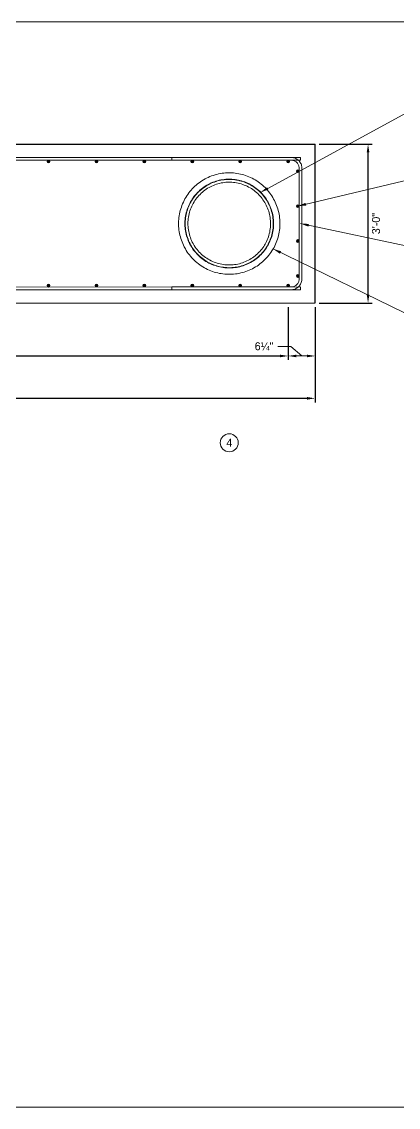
# Model space of a CAD drawing. Extents: x -1 to 861, y -26 to 2.
# Drawn here: x 612.9 to 620.02, y -19.5 to 1 of the extents above; entities that cross this region are included whole.
import ezdxf
from ezdxf.enums import TextEntityAlignment as Align

# ---------------------------------------------------------------- set-up
doc = ezdxf.new("R2010")
doc.units = 21
doc.header["$MEASUREMENT"] = 0
for name, color, linetype, lineweight in [('Border', 7, 'Continuous', 15), ('Dimension', 7, 'Continuous', 9), ('Leader', 7, 'Continuous', 9), ('PileSteel', 30, 'Continuous', 15), ('Rebar', 2, 'Continuous', 15), ('SubStrConc', 3, 'Continuous', 30), ('Symbols', 7, 'Continuous', 15), ('TextStructures', 7, 'Continuous', 9)]:
    doc.layers.add(name, color=color, linetype=linetype, lineweight=lineweight)
doc.styles.add('FDOT Structures', font='FDOT.ttf')
doc.styles.add('FDOT Structures Annotation', font='FDOT.ttf')
doc.dimstyles.new('FDOT Structures Note-Arrow 1-2', dxfattribs={"dimtxt": 0.1512, "dimasz": 0.1562, "dimexe": 0.0756, "dimexo": 0.0756, "dimgap": 0.0756, "dimtad": 1, "dimdec": 3, "dimlfac": 12, "dimzin": 15, "dimlunit": 4, "dimtxsty": 'FDOT Structures Annotation', "dimcen": 2.5, "dimclrd": 256, "dimclre": 256, "dimclrt": 256, "dimazin": 3, "dimtfac": 0.7, "dimtmove": 0, "dimatfit": 1, "dimtfill": 1, "dimfrac": 1, "dimlwd": -1, "dimlwe": -1})

# ---------------------------------------------------------------- blocks, each defined once
blk = doc.blocks.new('_CLOSEDFILLED')
at = {"layer": 'Dimension'}
blk.add_solid([(-1, 0.16), (0, 0), (-1, -0.16)], dxfattribs=at)
blk = doc.blocks.new('*D310')
at = {"layer": 'Dimension'}
for p, q in [((617.939631, -4.387656), (617.939631, -5.387656)), ((618.450062, -4.387656), (618.450062, -5.387656)), ((618.095831, -5.312056), (618.293862, -5.312056))]:
    blk.add_line(p, q, dxfattribs=at)
at = {"layer": 'Dimension', "xscale": 0.1562, "yscale": 0.1562, "rotation": 180}
blk.add_blockref('_CLOSEDFILLED', (617.939631, -5.312056), dxfattribs=at)
at = {"layer": 'Dimension', "xscale": 0.1562, "yscale": 0.1562}
blk.add_blockref('_CLOSEDFILLED', (618.450062, -5.312056), dxfattribs=at)

msp = doc.modelspace()

# ---------------------------------------------------------------- hatches: boundary and pattern name
at = {"layer": 'Rebar'}
h = msp.add_hatch(color=256, dxfattribs=at)
h.dxf.hatch_style = 1
edge = h.paths.add_edge_path()
edge.add_arc((613.405599, -1.639909), 0.026042, 0, 360)
h = msp.add_hatch(color=256, dxfattribs=at)
h.dxf.hatch_style = 1
edge = h.paths.add_edge_path()
edge.add_arc((614.312397, -1.63989), 0.026042, 0, 360)
h = msp.add_hatch(color=256, dxfattribs=at)
h.dxf.hatch_style = 1
edge = h.paths.add_edge_path()
edge.add_arc((615.219196, -1.639871), 0.026042, 0, 360)
h = msp.add_hatch(color=256, dxfattribs=at)
h.dxf.hatch_style = 1
edge = h.paths.add_edge_path()
edge.add_arc((616.125994, -1.639852), 0.026042, 0, 360)
h = msp.add_hatch(color=256, dxfattribs=at)
h.dxf.hatch_style = 1
edge = h.paths.add_edge_path()
edge.add_arc((617.032792, -1.639834), 0.026042, 0, 360)
h = msp.add_hatch(color=256, dxfattribs=at)
h.dxf.hatch_style = 1
edge = h.paths.add_edge_path()
edge.add_arc((617.93959, -1.639815), 0.026042, 0, 360)
h = msp.add_hatch(color=256, dxfattribs=at)
h.dxf.hatch_style = 1
edge = h.paths.add_edge_path()
edge.add_arc((618.121886, -1.822103), 0.026042, 0, 360)
h = msp.add_hatch(color=256, dxfattribs=at)
h.dxf.hatch_style = 1
edge = h.paths.add_edge_path()
edge.add_arc((618.121899, -2.481825), 0.026042, 0, 360)
h = msp.add_hatch(color=256, dxfattribs=at)
h.dxf.hatch_style = 1
edge = h.paths.add_edge_path()
edge.add_arc((618.121913, -3.141547), 0.026042, 0, 360)
h = msp.add_hatch(color=256, dxfattribs=at)
h.dxf.hatch_style = 1
edge = h.paths.add_edge_path()
edge.add_arc((618.121927, -3.80127), 0.026042, 0, 360)
h = msp.add_hatch(color=256, dxfattribs=at)
h.dxf.hatch_style = 1
edge = h.paths.add_edge_path()
edge.add_arc((613.405648, -3.983659), 0.026042, 0, 360)
h = msp.add_hatch(color=256, dxfattribs=at)
h.dxf.hatch_style = 1
edge = h.paths.add_edge_path()
edge.add_arc((614.312446, -3.98364), 0.026042, 0, 360)
h = msp.add_hatch(color=256, dxfattribs=at)
h.dxf.hatch_style = 1
edge = h.paths.add_edge_path()
edge.add_arc((615.219244, -3.983621), 0.026042, 0, 360)
h = msp.add_hatch(color=256, dxfattribs=at)
h.dxf.hatch_style = 1
edge = h.paths.add_edge_path()
edge.add_arc((616.126042, -3.983602), 0.026042, 0, 360)
h = msp.add_hatch(color=256, dxfattribs=at)
h.dxf.hatch_style = 1
edge = h.paths.add_edge_path()
edge.add_arc((617.032841, -3.983584), 0.026042, 0, 360)
h = msp.add_hatch(color=256, dxfattribs=at)
h.dxf.hatch_style = 1
edge = h.paths.add_edge_path()
edge.add_arc((617.939639, -3.983565), 0.026042, 0, 360)

# ---------------------------------------------------------------- linework, layer by layer
at = {"layer": 'Leader'}
for points in [[(617.414287, -2.222457), (617.538986, -2.124854), (617.5639, -2.170572)], [(618.121899, -2.481825), (618.267785, -2.420234), (618.279875, -2.470878)], [(618.174011, -2.811868), (618.33221, -2.818876), (618.321386, -2.869805)], [(617.654972, -3.29088), (617.806817, -3.335816), (617.784035, -3.382634)]]:
    msp.add_solid(points, dxfattribs=at)
at = {"layer": 'PileSteel'}
for points in [[(616.825011, -1.85338), (616.790861, -1.853989), (616.756769, -1.855814), (616.722777, -1.858851), (616.688928, -1.863094), (616.655265, -1.868536), (616.62183, -1.875171), (616.588665, -1.882986), (616.555811, -1.891972), (616.523308, -1.902117), (616.491198, -1.913404), (616.459521, -1.925821), (616.428315, -1.939349), (616.39762, -1.953971), (616.367473, -1.969666), (616.337911, -1.986415), (616.308971, -2.004195), (616.280689, -2.022983), (616.2531, -2.042755), (616.226236, -2.063484), (616.200131, -2.085144), (616.174818, -2.107706), (616.150326, -2.131143), (616.126686, -2.155423), (616.103926, -2.180516), (616.082074, -2.206389), (616.061156, -2.233009), (616.041198, -2.260344), (616.022223, -2.288357), (616.004254, -2.317013), (615.987313, -2.346276), (615.97142, -2.37611), (615.956593, -2.406476), (615.94285, -2.437336), (615.930206, -2.468651), (615.918678, -2.500382), (615.908277, -2.53249), (615.899017, -2.564934), (615.890906, -2.597673), (615.883954, -2.630668), (615.87817, -2.663875), (615.873557, -2.697255), (615.870122, -2.730766), (615.867868, -2.764365), (615.866796, -2.798013), (615.866905, -2.831666), (615.868196, -2.865283), (615.870665, -2.898823), (615.874308, -2.932245), (615.879119, -2.965507), (615.885091, -2.998569), (615.892215, -3.031389), (615.900482, -3.063929), (615.909881, -3.096147), (615.920397, -3.128005), (615.932018, -3.159464), (615.944727, -3.190485), (615.958509, -3.221032), (615.973343, -3.251066), (615.9951, -3.290897), (616.012703, -3.320167), (616.031329, -3.34878), (616.050955, -3.376699), (616.071554, -3.403891), (616.093099, -3.430323), (616.115562, -3.455962), (616.138913, -3.480776), (616.163122, -3.504735), (616.188159, -3.527811), (616.213989, -3.549975), (616.240581, -3.5712), (616.267899, -3.591461), (616.29591, -3.610733), (616.324576, -3.628994), (616.353862, -3.646221), (616.38373, -3.662393), (616.414142, -3.677492), (616.445059, -3.6915), (616.476443, -3.7044), (616.508253, -3.716177), (616.54045, -3.726818), (616.572992, -3.73631), (616.60584, -3.744643), (616.63895, -3.751807), (616.672283, -3.757795), (616.705796, -3.7626), (616.739447, -3.766217), (616.773195, -3.768644), (616.806996, -3.769877), (616.84081, -3.769917), (616.874593, -3.768764), (616.908304, -3.766422), (616.941901, -3.762894), (616.975343, -3.758185), (617.008587, -3.752303), (617.041594, -3.745257), (617.074321, -3.737055), (617.10673, -3.727709), (617.138779, -3.717232), (617.17043, -3.705638), (617.201644, -3.692943), (617.232383, -3.679162), (617.262608, -3.664315), (617.292284, -3.64842), (617.321373, -3.631498), (617.349841, -3.613572), (617.377654, -3.594663), (617.404776, -3.574798), (617.431177, -3.554), (617.456823, -3.532298), (617.481684, -3.509717), (617.50573, -3.486288), (617.528933, -3.46204), (617.551265, -3.437003), (617.572698, -3.41121), (617.593209, -3.384693), (617.612772, -3.357484), (617.631366, -3.32962), (617.654982, -3.290863), (617.671529, -3.260983), (617.686995, -3.230546), (617.701361, -3.19959), (617.714611, -3.168154), (617.726729, -3.13628), (617.737701, -3.104007), (617.747515, -3.071378), (617.75616, -3.038432), (617.763626, -3.005212), (617.769905, -2.97176), (617.774991, -2.938118), (617.778878, -2.904329), (617.781564, -2.870436), (617.783044, -2.83648), (617.78332, -2.802504), (617.782392, -2.768551), (617.780262, -2.734664), (617.776934, -2.700885), (617.772414, -2.667256), (617.766708, -2.633819), (617.759825, -2.600616), (617.751775, -2.567687), (617.742568, -2.535074), (617.732217, -2.502817), (617.720736, -2.470956), (617.708141, -2.43953), (617.694448, -2.408579), (617.679675, -2.378139), (617.663842, -2.34825), (617.64697, -2.318947), (617.62908, -2.290266), (617.610196, -2.262242), (617.590342, -2.234911), (617.569544, -2.208304), (617.547828, -2.182454), (617.525222, -2.157393), (617.501755, -2.133151), (617.477457, -2.109757), (617.452359, -2.08724), (617.426493, -2.065626), (617.399892, -2.044942), (617.372588, -2.025212), (617.344617, -2.00646), (617.316014, -1.988707), (617.286814, -1.971976), (617.257055, -1.956285), (617.226774, -1.941653), (617.196009, -1.928097), (617.164798, -1.915632), (617.13318, -1.904273), (617.101194, -1.894033), (617.06888, -1.884923), (617.036279, -1.876953), (617.003431, -1.870132), (616.970377, -1.864466), (616.937157, -1.859962), (616.903812, -1.856624), (616.870384, -1.854454), (616.825011, -1.85338)], [(616.825014, -1.973172), (616.793048, -1.973782), (616.761144, -1.975609), (616.729348, -1.978649), (616.697705, -1.982895), (616.66626, -1.98834), (616.63506, -1.994974), (616.604147, -2.002787), (616.573567, -2.011764), (616.543363, -2.021894), (616.513577, -2.033158), (616.484253, -2.045539), (616.45543, -2.05902), (616.427152, -2.073578), (616.399456, -2.089191), (616.372382, -2.105837), (616.345969, -2.12349), (616.320253, -2.142123), (616.29527, -2.161709), (616.271055, -2.182219), (616.247642, -2.203622), (616.225064, -2.225888), (616.203351, -2.248982), (616.182534, -2.272872), (616.162641, -2.297523), (616.1437, -2.322897), (616.125737, -2.34896), (616.108777, -2.375672), (616.092841, -2.402995), (616.077953, -2.43089), (616.064131, -2.459316), (616.051395, -2.488232), (616.039762, -2.517597), (616.029246, -2.547369), (616.019861, -2.577504), (616.01162, -2.607961), (616.004533, -2.638695), (615.998609, -2.669662), (615.993854, -2.700819), (615.990275, -2.732121), (615.987875, -2.763524), (615.986656, -2.794983), (615.986619, -2.826454), (615.987762, -2.857892), (615.990082, -2.889254), (615.993575, -2.920494), (615.998235, -2.951569), (616.004052, -2.982436), (616.011019, -3.013051), (616.019124, -3.043372), (616.028353, -3.073356), (616.038694, -3.102961), (616.050128, -3.132147), (616.06264, -3.160873), (616.076211, -3.189099), (616.090819, -3.216787), (616.098841, -3.230999), (616.115353, -3.258377), (616.132887, -3.285093), (616.151418, -3.31111), (616.170916, -3.33639), (616.191354, -3.3609), (616.2127, -3.384603), (616.234922, -3.407468), (616.257987, -3.429462), (616.281861, -3.450555), (616.306509, -3.470718), (616.331894, -3.489923), (616.35798, -3.508143), (616.384726, -3.525355), (616.412096, -3.541533), (616.440048, -3.556657), (616.468543, -3.570705), (616.497538, -3.583659), (616.526991, -3.595502), (616.556861, -3.606217), (616.587103, -3.615792), (616.617675, -3.624213), (616.648532, -3.631469), (616.67963, -3.637553), (616.710924, -3.642455), (616.742369, -3.646171), (616.773922, -3.648696), (616.805535, -3.650028), (616.837166, -3.650167), (616.868767, -3.649114), (616.900296, -3.64687), (616.931706, -3.643442), (616.962954, -3.638834), (616.993995, -3.633056), (617.024785, -3.626115), (617.055282, -3.618024), (617.085441, -3.608794), (617.115222, -3.598441), (617.144582, -3.58698), (617.17348, -3.574429), (617.201876, -3.560806), (617.229729, -3.546132), (617.257003, -3.530429), (617.283658, -3.51372), (617.309657, -3.49603), (617.334966, -3.477385), (617.359548, -3.457812), (617.383371, -3.43734), (617.406401, -3.415999), (617.428607, -3.39382), (617.449959, -3.370835), (617.470428, -3.347077), (617.489986, -3.322582), (617.508608, -3.297383), (617.526267, -3.271518), (617.542941, -3.245023), (617.551238, -3.230969), (617.566693, -3.202981), (617.581062, -3.174438), (617.594328, -3.145381), (617.606472, -3.115855), (617.617479, -3.0859), (617.627334, -3.055563), (617.636024, -3.024886), (617.643539, -2.993913), (617.649869, -2.962691), (617.655007, -2.931264), (617.658946, -2.899677), (617.661683, -2.867977), (617.663215, -2.836207), (617.663541, -2.804415), (617.662662, -2.772646), (617.660581, -2.740945), (617.657302, -2.709358), (617.652832, -2.677929), (617.647177, -2.646703), (617.640347, -2.615725), (617.632354, -2.585039), (617.62321, -2.554688), (617.612929, -2.524715), (617.601528, -2.495162), (617.589023, -2.466072), (617.575434, -2.437484), (617.560781, -2.409439), (617.545086, -2.381977), (617.528373, -2.355136), (617.510666, -2.328954), (617.491992, -2.303466), (617.472378, -2.278708), (617.451853, -2.254715), (617.430447, -2.23152), (617.408191, -2.209155), (617.385118, -2.18765), (617.361262, -2.167036), (617.336657, -2.14734), (617.311338, -2.12859), (617.285342, -2.11081), (617.258707, -2.094025), (617.231471, -2.078257), (617.203673, -2.063527), (617.175354, -2.049856), (617.146552, -2.037261), (617.11731, -2.025758), (617.08767, -2.015363), (617.057673, -2.006089), (617.027362, -1.997948), (616.996781, -1.990949), (616.965971, -1.985101), (616.934978, -1.980411), (616.903845, -1.976884), (616.872615, -1.974523), (616.841333, -1.97333), (616.825014, -1.973172)], [(616.825014, -1.97838), (616.793146, -1.97899), (616.761341, -1.980817), (616.729644, -1.983857), (616.6981, -1.988103), (616.666756, -1.993549), (616.635656, -2.000183), (616.604845, -2.007995), (616.574368, -2.016973), (616.544267, -2.027101), (616.514587, -2.038364), (616.485369, -2.050744), (616.456655, -2.064222), (616.428486, -2.078776), (616.400901, -2.094386), (616.373941, -2.111026), (616.347642, -2.128673), (616.322043, -2.147298), (616.297178, -2.166875), (616.273084, -2.187374), (616.249794, -2.208765), (616.22734, -2.231015), (616.205754, -2.254093), (616.185066, -2.277963), (616.165304, -2.302592), (616.146496, -2.327942), (616.128668, -2.353976), (616.111844, -2.380657), (616.096048, -2.407946), (616.0813, -2.435803), (616.067621, -2.464188), (616.055029, -2.493058), (616.043541, -2.522374), (616.033172, -2.552092), (616.023936, -2.582169), (616.015844, -2.612562), (616.008908, -2.643228), (616.003135, -2.674123), (615.998532, -2.705202), (615.995106, -2.736421), (615.992859, -2.767735), (615.991793, -2.799099), (615.991909, -2.83047), (615.993204, -2.861803), (615.995677, -2.893052), (615.999321, -2.924174), (616.004131, -2.955126), (616.010097, -2.985862), (616.017212, -3.01634), (616.025462, -3.046518), (616.034834, -3.076352), (616.045315, -3.105801), (616.056888, -3.134825), (616.069535, -3.163381), (616.083237, -3.191432), (616.097973, -3.218937), (616.103352, -3.228395), (616.119814, -3.255688), (616.137299, -3.282318), (616.15578, -3.308249), (616.17523, -3.333444), (616.195617, -3.357866), (616.216913, -3.381482), (616.239084, -3.404259), (616.262097, -3.426164), (616.285919, -3.447168), (616.310513, -3.46724), (616.335843, -3.486354), (616.361872, -3.504482), (616.388562, -3.5216), (616.415872, -3.537684), (616.443764, -3.552712), (616.472195, -3.566664), (616.501125, -3.579521), (616.530511, -3.591266), (616.560311, -3.601883), (616.590481, -3.611357), (616.620977, -3.619678), (616.651756, -3.626833), (616.682773, -3.632814), (616.713982, -3.637614), (616.74534, -3.641227), (616.776801, -3.64365), (616.808319, -3.644879), (616.83985, -3.644915), (616.871349, -3.643758), (616.90277, -3.641413), (616.934069, -3.637882), (616.965201, -3.633173), (616.996122, -3.627294), (617.026788, -3.620254), (617.057155, -3.612065), (617.087181, -3.602739), (617.116822, -3.592291), (617.146039, -3.580738), (617.174788, -3.568096), (617.20303, -3.554385), (617.230726, -3.539625), (617.257836, -3.52384), (617.284323, -3.507051), (617.31015, -3.489286), (617.33528, -3.470568), (617.35968, -3.450928), (617.383315, -3.430392), (617.406153, -3.408992), (617.428162, -3.386758), (617.449313, -3.363724), (617.469577, -3.339923), (617.488925, -3.315389), (617.507332, -3.290158), (617.524774, -3.264266), (617.541226, -3.237752), (617.546727, -3.228365), (617.562133, -3.200462), (617.576453, -3.172004), (617.589669, -3.143033), (617.601763, -3.113593), (617.61272, -3.083725), (617.622524, -3.053475), (617.631164, -3.022886), (617.638628, -2.992003), (617.644907, -2.960871), (617.649993, -2.929535), (617.653881, -2.898042), (617.656566, -2.866436), (617.658045, -2.834763), (617.65832, -2.80307), (617.657389, -2.771401), (617.655256, -2.739803), (617.651925, -2.70832), (617.647403, -2.676999), (617.641698, -2.645883), (617.634818, -2.615018), (617.626776, -2.584447), (617.617583, -2.554214), (617.607255, -2.524362), (617.595807, -2.494934), (617.583257, -2.465971), (617.569624, -2.437514), (617.55493, -2.409603), (617.539195, -2.382279), (617.522444, -2.355578), (617.504702, -2.329539), (617.485995, -2.304199), (617.466351, -2.279592), (617.445799, -2.255754), (617.42437, -2.232716), (617.402094, -2.210512), (617.379005, -2.189172), (617.355136, -2.168725), (617.330522, -2.1492), (617.305199, -2.130623), (617.279204, -2.11302), (617.252574, -2.096415), (617.225348, -2.08083), (617.197566, -2.066286), (617.169267, -2.052802), (617.140492, -2.040397), (617.111282, -2.029087), (617.081681, -2.018886), (617.051728, -2.009808), (617.021469, -2.001864), (616.990945, -1.995063), (616.960201, -1.989416), (616.92928, -1.984926), (616.898225, -1.981601), (616.867082, -1.979442), (616.845906, -1.978641), (616.825014, -1.97838)], [(616.825015, -2.030463), (616.794149, -2.031074), (616.763347, -2.032902), (616.732657, -2.035944), (616.702126, -2.040191), (616.6718, -2.045638), (616.641728, -2.052272), (616.611953, -2.060082), (616.582523, -2.069055), (616.553482, -2.079175), (616.524874, -2.090425), (616.496743, -2.102785), (616.469132, -2.116237), (616.442082, -2.130757), (616.415634, -2.146322), (616.389828, -2.162907), (616.364704, -2.180484), (616.340298, -2.199026), (616.316647, -2.218504), (616.293788, -2.238885), (616.271753, -2.260138), (616.250576, -2.282229), (616.230289, -2.305124), (616.21092, -2.328785), (616.192499, -2.353178), (616.175053, -2.378262), (616.158607, -2.403999), (616.143185, -2.43035), (616.12881, -2.457272), (616.115503, -2.484725), (616.103282, -2.512665), (616.092164, -2.541051), (616.082167, -2.569837), (616.073302, -2.59898), (616.065583, -2.628435), (616.05902, -2.658157), (616.053622, -2.688101), (616.049395, -2.71822), (616.046345, -2.748469), (616.044475, -2.778801), (616.043785, -2.809172), (616.044276, -2.839534), (616.045946, -2.869841), (616.048791, -2.900049), (616.052805, -2.93011), (616.057979, -2.959981), (616.064306, -2.989616), (616.071774, -3.018971), (616.08037, -3.048001), (616.09008, -3.076664), (616.100888, -3.104917), (616.112776, -3.132718), (616.125724, -3.160025), (616.139711, -3.186798), (616.148044, -3.201637), (616.148457, -3.202352), (616.164418, -3.228778), (616.181403, -3.254538), (616.199382, -3.279596), (616.218326, -3.303913), (616.238205, -3.327453), (616.258987, -3.350179), (616.280638, -3.37206), (616.303124, -3.39306), (616.326409, -3.413151), (616.350455, -3.432301), (616.375225, -3.450483), (616.400681, -3.467669), (616.42678, -3.483835), (616.453484, -3.498957), (616.480749, -3.513013), (616.508534, -3.525983), (616.536795, -3.537848), (616.565488, -3.548591), (616.594569, -3.558197), (616.623992, -3.566653), (616.653712, -3.573948), (616.683683, -3.58007), (616.713859, -3.585013), (616.744194, -3.58877), (616.77464, -3.591336), (616.805152, -3.59271), (616.835683, -3.592891), (616.866186, -3.591878), (616.896615, -3.589677), (616.926923, -3.58629), (616.957064, -3.581726), (616.986992, -3.575991), (617.016663, -3.569096), (617.046031, -3.561053), (617.075053, -3.551876), (617.103684, -3.541579), (617.131881, -3.53018), (617.159603, -3.517697), (617.186807, -3.504151), (617.213453, -3.489563), (617.239501, -3.473956), (617.264914, -3.457356), (617.289652, -3.439789), (617.313679, -3.421282), (617.336961, -3.401865), (617.359462, -3.381569), (617.38115, -3.360424), (617.401993, -3.338464), (617.421961, -3.315723), (617.441025, -3.292237), (617.459157, -3.268042), (617.476331, -3.243175), (617.492524, -3.217675), (617.501208, -3.203039), (617.501621, -3.202324), (617.516526, -3.175288), (617.530343, -3.147699), (617.543054, -3.1196), (617.554641, -3.091035), (617.565087, -3.062049), (617.574378, -3.032689), (617.582502, -3.002998), (617.589446, -2.973024), (617.595202, -2.942814), (617.599764, -2.912414), (617.603124, -2.881871), (617.605281, -2.851233), (617.606231, -2.820547), (617.605975, -2.78986), (617.604515, -2.75922), (617.601855, -2.728672), (617.598, -2.698265), (617.592957, -2.668045), (617.586736, -2.638057), (617.579348, -2.608348), (617.570805, -2.578963), (617.561122, -2.549946), (617.550314, -2.521341), (617.5384, -2.493192), (617.5254, -2.465541), (617.511334, -2.43843), (617.496224, -2.411899), (617.480096, -2.385989), (617.462975, -2.360738), (617.444889, -2.336184), (617.425865, -2.312363), (617.405934, -2.289312), (617.385128, -2.267063), (617.363478, -2.245651), (617.34102, -2.225107), (617.317787, -2.20546), (617.293816, -2.18674), (617.269145, -2.168974), (617.243812, -2.152187), (617.217855, -2.136405), (617.191315, -2.12165), (617.164233, -2.107942), (617.13665, -2.095302), (617.108609, -2.083747), (617.080153, -2.073293), (617.051325, -2.063955), (617.022169, -2.055745), (616.99273, -2.048674), (616.963052, -2.042752), (616.93318, -2.037985), (616.903161, -2.03438), (616.873038, -2.03194), (616.842858, -2.030667), (616.833908, -2.030514), (616.825015, -2.030463)]]:
    msp.add_lwpolyline(points, dxfattribs=at)
at = {"layer": 'Rebar'}
for p, q in [((615.741672, -1.561735), (615.741674, -1.613819)), ((618.173965, -1.613769), (618.173963, -1.561685)), ((615.741724, -4.061736), (615.741722, -4.009652)), ((618.174016, -4.061686), (618.174014, -4.009602))]:
    msp.add_line(p, q, dxfattribs=at)
for points in [[(618.173963, -1.561685), (600.476047, -1.56205)], [(618.173965, -1.613769), (600.476049, -1.614134)], [(615.741672, -1.561735), (617.99221, -1.561689), (618.008878, -1.562377), (618.025967, -1.564507), (618.042821, -1.568041), (618.059326, -1.572954), (618.075368, -1.579214), (618.090839, -1.586777), (618.105633, -1.595592), (618.119648, -1.605598), (618.132789, -1.616727), (618.144966, -1.628904), (618.156096, -1.642044), (618.166103, -1.656059), (618.174918, -1.670853), (618.182481, -1.686323), (618.188742, -1.702366), (618.193655, -1.71887), (618.19719, -1.735724), (618.19932, -1.752813), (618.20001, -1.76948), (618.200053, -3.85392), (618.199285, -3.871511), (618.196913, -3.889533), (618.192979, -3.907279), (618.187513, -3.924614), (618.180558, -3.941408), (618.172165, -3.957531), (618.162399, -3.972862), (618.151334, -3.987283), (618.139054, -4.000684), (618.125653, -4.012965), (618.111232, -4.024031), (618.095902, -4.033797), (618.079779, -4.042191), (618.062986, -4.049147), (618.045651, -4.054614), (618.027905, -4.058548), (618.009883, -4.060921), (617.992292, -4.06169), (615.741724, -4.061736)], [(615.741674, -1.613819), (617.991136, -1.613773), (618.004576, -1.614327), (618.017388, -1.615924), (618.030025, -1.618574), (618.042401, -1.622258), (618.05443, -1.626951), (618.06603, -1.632622), (618.077123, -1.639232), (618.087631, -1.646735), (618.097485, -1.65508), (618.106615, -1.66421), (618.11496, -1.674063), (618.122463, -1.684571), (618.129073, -1.695663), (618.134744, -1.707264), (618.139438, -1.719292), (618.143123, -1.731668), (618.145773, -1.744305), (618.14737, -1.757118), (618.147926, -1.770558), (618.147969, -3.852784), (618.14735, -3.866969), (618.145572, -3.880481), (618.142622, -3.893787), (618.138524, -3.906785), (618.133309, -3.919377), (618.127016, -3.931466), (618.119693, -3.94296), (618.111397, -3.953773), (618.10219, -3.963822), (618.092141, -3.973029), (618.081329, -3.981326), (618.069835, -3.98865), (618.057746, -3.994943), (618.045154, -4.000159), (618.032156, -4.004257), (618.018851, -4.007208), (618.005338, -4.008987), (617.991154, -4.009606), (615.741722, -4.009652)], [(618.174014, -4.009602), (600.476097, -4.009967)], [(618.174016, -4.061686), (600.476099, -4.062051)]]:
    msp.add_lwpolyline(points, dxfattribs=at)
for centre in [(613.405599, -1.639909), (614.312397, -1.63989), (615.219196, -1.639871), (616.125994, -1.639852), (617.032792, -1.639834), (617.93959, -1.639815), (618.121886, -1.822103), (618.121899, -2.481825), (618.121913, -3.141547), (618.121927, -3.80127), (613.405648, -3.983659), (614.312446, -3.98364), (615.219244, -3.983621), (616.126042, -3.983602), (617.032841, -3.983584), (617.939639, -3.983565)]:
    msp.add_circle(centre, 0.026042, dxfattribs=at)
at = {"layer": 'SubStrConc'}
for points in [[(600.2, -1.312056), (618.45, -1.31168)], [(618.450062, -4.31168), (618.45, -1.31168)], [(600.200062, -4.312056), (618.450062, -4.31168)]]:
    msp.add_lwpolyline(points, dxfattribs=at)
at = {"layer": 'Symbols'}
msp.add_circle((616.825032, -6.952056), 0.17, dxfattribs=at)

# ---------------------------------------------------------------- texts
at = {"layer": 'TextStructures', "style": 'FDOT Structures'}
msp.add_text('4', height=0.1512, dxfattribs=at).set_placement((616.825032, -6.952056), align=Align.MIDDLE_CENTER)

# ---------------------------------------------------------------- next in the draw order: dimensions: what is measured, and where the dimension line sits
at = {"layer": 'Dimension'}
msp.add_linear_dim(base=(600.710431, -5.312056), p1=(600.710431, -4.312056), p2=(617.939631, -4.312056), text='20~5G1 (EF) @ EQ. SPA. = 17\'-2¾"', dimstyle='FDOT Structures Note-Arrow 1-2', dxfattribs=at).render()

# ---------------------------------------------------------------- next in the draw order: texts
at = {"layer": 'Dimension', "insert": (617.482445, -5.130616), "char_height": 0.1512, "attachment_point": 5, "line_spacing_factor": 1.05, "style": 'FDOT Structures Annotation', "bg_fill": 3, "box_fill_scale": 1.1, "bg_fill_color": 0}
msp.add_mtext('6¼"', dxfattribs=at)

# ---------------------------------------------------------------- next in the draw order: dimensions: what is measured, and where the dimension line sits
at = {"layer": 'Dimension'}
dim = msp.add_linear_dim(base=(617.939631, -5.312056), p1=(617.939631, -4.312056), p2=(618.450062, -4.312056), text=' ', dimstyle='FDOT Structures Note-Arrow 1-2', dxfattribs=at)
dim.commit()
dim.dimension.update_dxf_attribs({"geometry": '*D310', "text_midpoint": (618.194847, -5.312056)})

# ---------------------------------------------------------------- next in the draw order: linework, layer by layer
msp.add_lwpolyline([(617.746591, -5.130616), (617.986591, -5.130616), (618.194847, -5.312056)], dxfattribs=at)

# ---------------------------------------------------------------- next in the draw order: dimensions: what is measured, and where the dimension line sits
msp.add_linear_dim(base=(600.2, -6.112056), p1=(600.2, -4.312056), p2=(618.450062, -4.312056), text='18\'-3"', dimstyle='FDOT Structures Note-Arrow 1-2', dxfattribs=at).render()

# ---------------------------------------------------------------- next in the draw order: dimensions: what is measured, and where the dimension line sits
msp.add_linear_dim(base=(619.450062, -4.312056), p1=(618.450062, -4.312056), p2=(618.450062, -1.31168), angle=90, text='3\'-0"', dimstyle='FDOT Structures Note-Arrow 1-2', override={"dimtad": 4}, dxfattribs=at).render()

# ---------------------------------------------------------------- next in the draw order: linework, layer by layer
at = {"layer": 'Border'}
msp.add_lwpolyline([(599, -19.5), (631.2, -19.5), (631.2, 1), (599, 1)], close=True, dxfattribs=at)
at = {"layer": 'Leader'}
for points in [[(617.414287, -2.222457), (620.370062, -0.61168), (620.650062, -0.61168)], [(618.121899, -2.481825), (620.370062, -1.945139), (620.650062, -1.945139)], [(618.174011, -2.811868), (620.370062, -3.278597), (620.650062, -3.278597)], [(617.654972, -3.29088), (620.370062, -4.612056), (620.650062, -4.612056)]]:
    msp.add_lwpolyline(points, dxfattribs=at)

doc.saveas('drawing.dxf')
